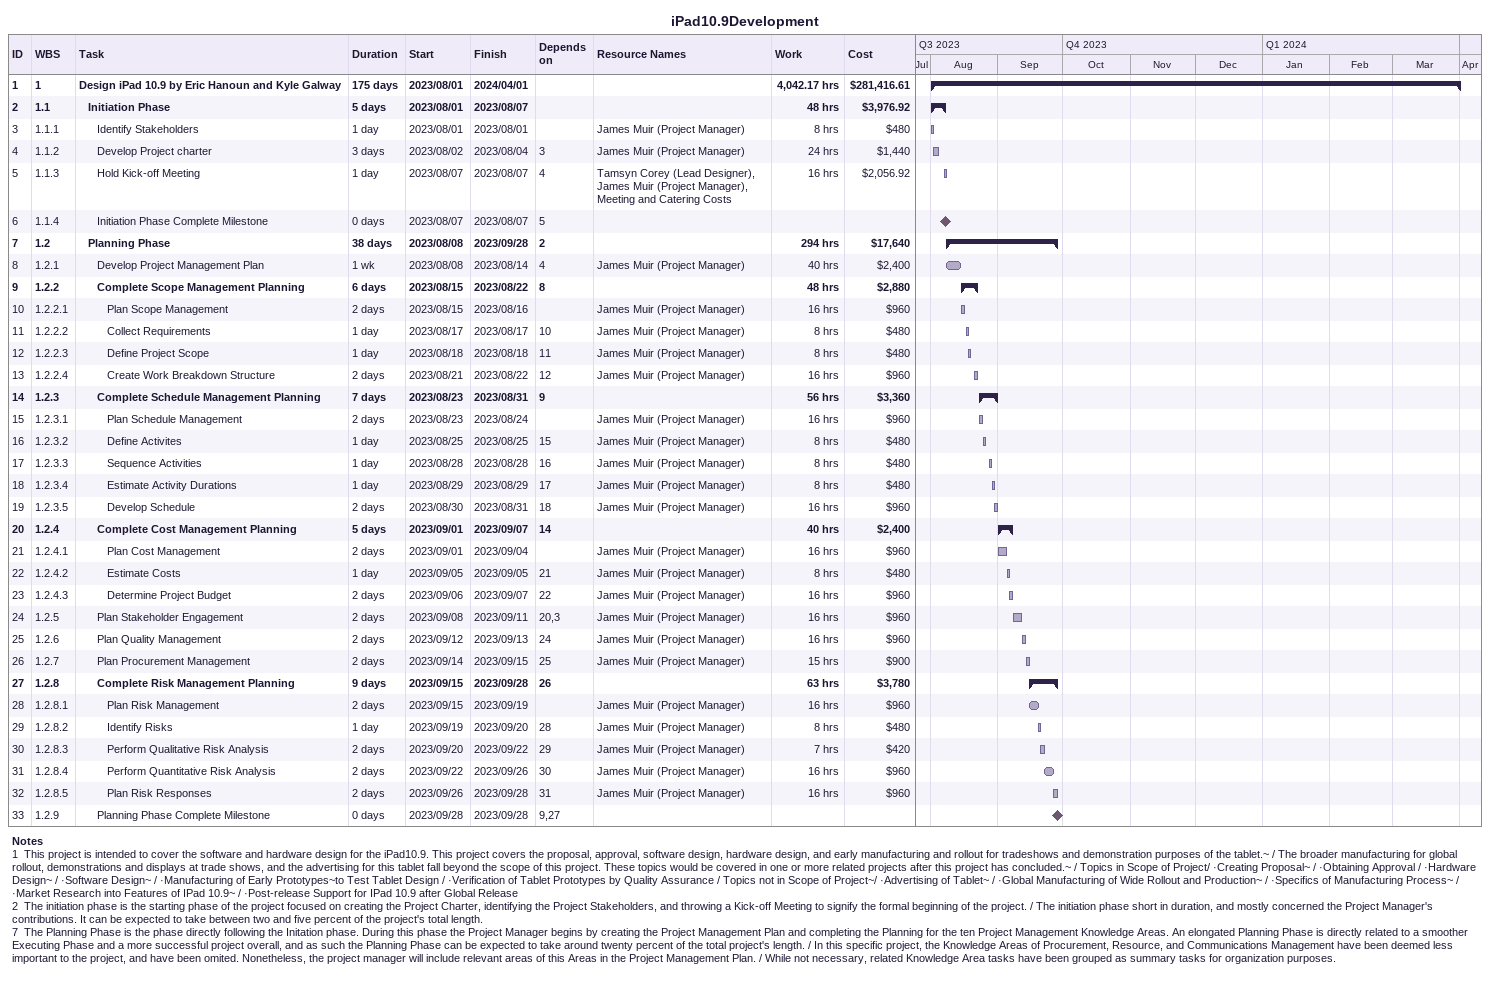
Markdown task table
iPad10.9Development

| ID | WBS | Task | Duration | Start | Finish | Predecessors | Resources | Work (h) | Cost ($) |
|---|---|---|---|---|---|---|---|---|---|
| 1 | 1 | **Design iPad 10.9 by Eric Hanoun and Kyle Galway** | 175d | 2023-08-01 | 2024-04-01 |  |  | 4042.17 | 281416.61 |
| 2 | 1.1 | **Initiation Phase** | 5d | 2023-08-01 | 2023-08-07 |  |  | 48 | 3976.92 |
| 3 | 1.1.1 | Identify Stakeholders | 1d | 2023-08-01 | 2023-08-01 |  | James Muir (Project Manager) | 8 | 480 |
| 4 | 1.1.2 | Develop Project charter | 3d | 2023-08-02 | 2023-08-04 | 3 | James Muir (Project Manager) | 24 | 1440 |
| 5 | 1.1.3 | Hold Kick-off Meeting | 1d | 2023-08-07 | 2023-08-07 | 4 | Tamsyn Corey (Lead Designer), James Muir (Project Manager), Meeting and Catering Costs | 16 | 2056.92 |
| 6 | 1.1.4 | Initiation Phase Complete Milestone | 0d | 2023-08-07 | 2023-08-07 | 5 |  |  |  |
| 7 | 1.2 | **Planning Phase** | 38d | 2023-08-08 | 2023-09-28 | 2 |  | 294 | 17640 |
| 8 | 1.2.1 | Develop Project Management Plan | 1w | 2023-08-08 | 2023-08-14 | 4 | James Muir (Project Manager) | 40 | 2400 |
| 9 | 1.2.2 | **Complete Scope Management Planning** | 6d | 2023-08-15 | 2023-08-22 | 8 |  | 48 | 2880 |
| 10 | 1.2.2.1 | Plan Scope Management | 2d | 2023-08-15 | 2023-08-16 |  | James Muir (Project Manager) | 16 | 960 |
| 11 | 1.2.2.2 | Collect Requirements | 1d | 2023-08-17 | 2023-08-17 | 10 | James Muir (Project Manager) | 8 | 480 |
| 12 | 1.2.2.3 | Define Project Scope | 1d | 2023-08-18 | 2023-08-18 | 11 | James Muir (Project Manager) | 8 | 480 |
| 13 | 1.2.2.4 | Create Work Breakdown Structure | 2d | 2023-08-21 | 2023-08-22 | 12 | James Muir (Project Manager) | 16 | 960 |
| 14 | 1.2.3 | **Complete Schedule Management Planning** | 7d | 2023-08-23 | 2023-08-31 | 9 |  | 56 | 3360 |
| 15 | 1.2.3.1 | Plan Schedule Management | 2d | 2023-08-23 | 2023-08-24 |  | James Muir (Project Manager) | 16 | 960 |
| 16 | 1.2.3.2 | Define Activites | 1d | 2023-08-25 | 2023-08-25 | 15 | James Muir (Project Manager) | 8 | 480 |
| 17 | 1.2.3.3 | Sequence Activities | 1d | 2023-08-28 | 2023-08-28 | 16 | James Muir (Project Manager) | 8 | 480 |
| 18 | 1.2.3.4 | Estimate Activity Durations | 1d | 2023-08-29 | 2023-08-29 | 17 | James Muir (Project Manager) | 8 | 480 |
| 19 | 1.2.3.5 | Develop Schedule | 2d | 2023-08-30 | 2023-08-31 | 18 | James Muir (Project Manager) | 16 | 960 |
| 20 | 1.2.4 | **Complete Cost Management Planning** | 5d | 2023-09-01 | 2023-09-07 | 14 |  | 40 | 2400 |
| 21 | 1.2.4.1 | Plan Cost Management | 2d | 2023-09-01 | 2023-09-04 |  | James Muir (Project Manager) | 16 | 960 |
| 22 | 1.2.4.2 | Estimate Costs | 1d | 2023-09-05 | 2023-09-05 | 21 | James Muir (Project Manager) | 8 | 480 |
| 23 | 1.2.4.3 | Determine Project Budget | 2d | 2023-09-06 | 2023-09-07 | 22 | James Muir (Project Manager) | 16 | 960 |
| 24 | 1.2.5 | Plan Stakeholder Engagement | 2d | 2023-09-08 | 2023-09-11 | 20, 3 | James Muir (Project Manager) | 16 | 960 |
| 25 | 1.2.6 | Plan Quality Management | 2d | 2023-09-12 | 2023-09-13 | 24 | James Muir (Project Manager) | 16 | 960 |
| 26 | 1.2.7 | Plan Procurement Management | 2d | 2023-09-14 | 2023-09-15 | 25 | James Muir (Project Manager) | 15 | 900 |
| 27 | 1.2.8 | **Complete Risk Management Planning** | 9d | 2023-09-15 | 2023-09-28 | 26 |  | 63 | 3780 |
| 28 | 1.2.8.1 | Plan Risk Management | 2d | 2023-09-15 | 2023-09-19 |  | James Muir (Project Manager) | 16 | 960 |
| 29 | 1.2.8.2 | Identify Risks | 1d | 2023-09-19 | 2023-09-20 | 28 | James Muir (Project Manager) | 8 | 480 |
| 30 | 1.2.8.3 | Perform Qualitative Risk Analysis | 2d | 2023-09-20 | 2023-09-22 | 29 | James Muir (Project Manager) | 7 | 420 |
| 31 | 1.2.8.4 | Perform Quantitative Risk Analysis | 2d | 2023-09-22 | 2023-09-26 | 30 | James Muir (Project Manager) | 16 | 960 |
| 32 | 1.2.8.5 | Plan Risk Responses | 2d | 2023-09-26 | 2023-09-28 | 31 | James Muir (Project Manager) | 16 | 960 |
| 33 | 1.2.9 | Planning Phase Complete Milestone | 0d | 2023-09-28 | 2023-09-28 | 9, 27 |  |  |  |

Notes
- 1: This project is intended to cover the software and hardware design for the iPad10.9. This project covers the proposal, approval, software design, hardware design, and early manufacturing and rollout for tradeshows and demonstration purposes of the tablet.~ / The broader manufacturing for global rollout, demonstrations and displays at trade shows, and the advertising for this tablet fall beyond the scope of this project. These topics would be covered in one or more related projects after this project has concluded.~ / Topics in Scope of Project/ ·Creating Proposal~ / ·Obtaining Approval / ·Hardware Design~ / ·Software Design~ / ·Manufacturing of Early Prototypes~to Test Tablet Design / ·Verification of Tablet Prototypes by Quality Assurance / Topics not in Scope of Project~/ ·Advertising of Tablet~ / ·Global Manufacturing of Wide Rollout and Production~ / ·Specifics of Manufacturing Process~ / ·Market Research into Features of IPad 10.9~ / ·Post-release Support for IPad 10.9 after Global Release
- 2: The initiation phase is the starting phase of the project focused on creating the Project Charter, identifying the Project Stakeholders, and throwing a Kick-off Meeting to signify the formal beginning of the project. / The initiation phase short in duration, and mostly concerned the Project Manager's contributions. It can be expected to take between two and five percent of the project's total length.
- 7: The Planning Phase is the phase directly following the Initation phase. During this phase the Project Manager begins by creating the Project Management Plan and completing the Planning for the ten Project Management Knowledge Areas. An elongated Planning Phase is directly related to a smoother Executing Phase and a more successful project overall, and as such the Planning Phase can be expected to take around twenty percent of the total project's length. / In this specific project, the Knowledge Areas of Procurement, Resource, and Communications Management have been deemed less important to the project, and have been omited. Nonetheless, the project manager will include relevant areas of this Areas in the Project Management Plan. / While not necessary, related Knowledge Area tasks have been grouped as summary tasks for organization purposes.
